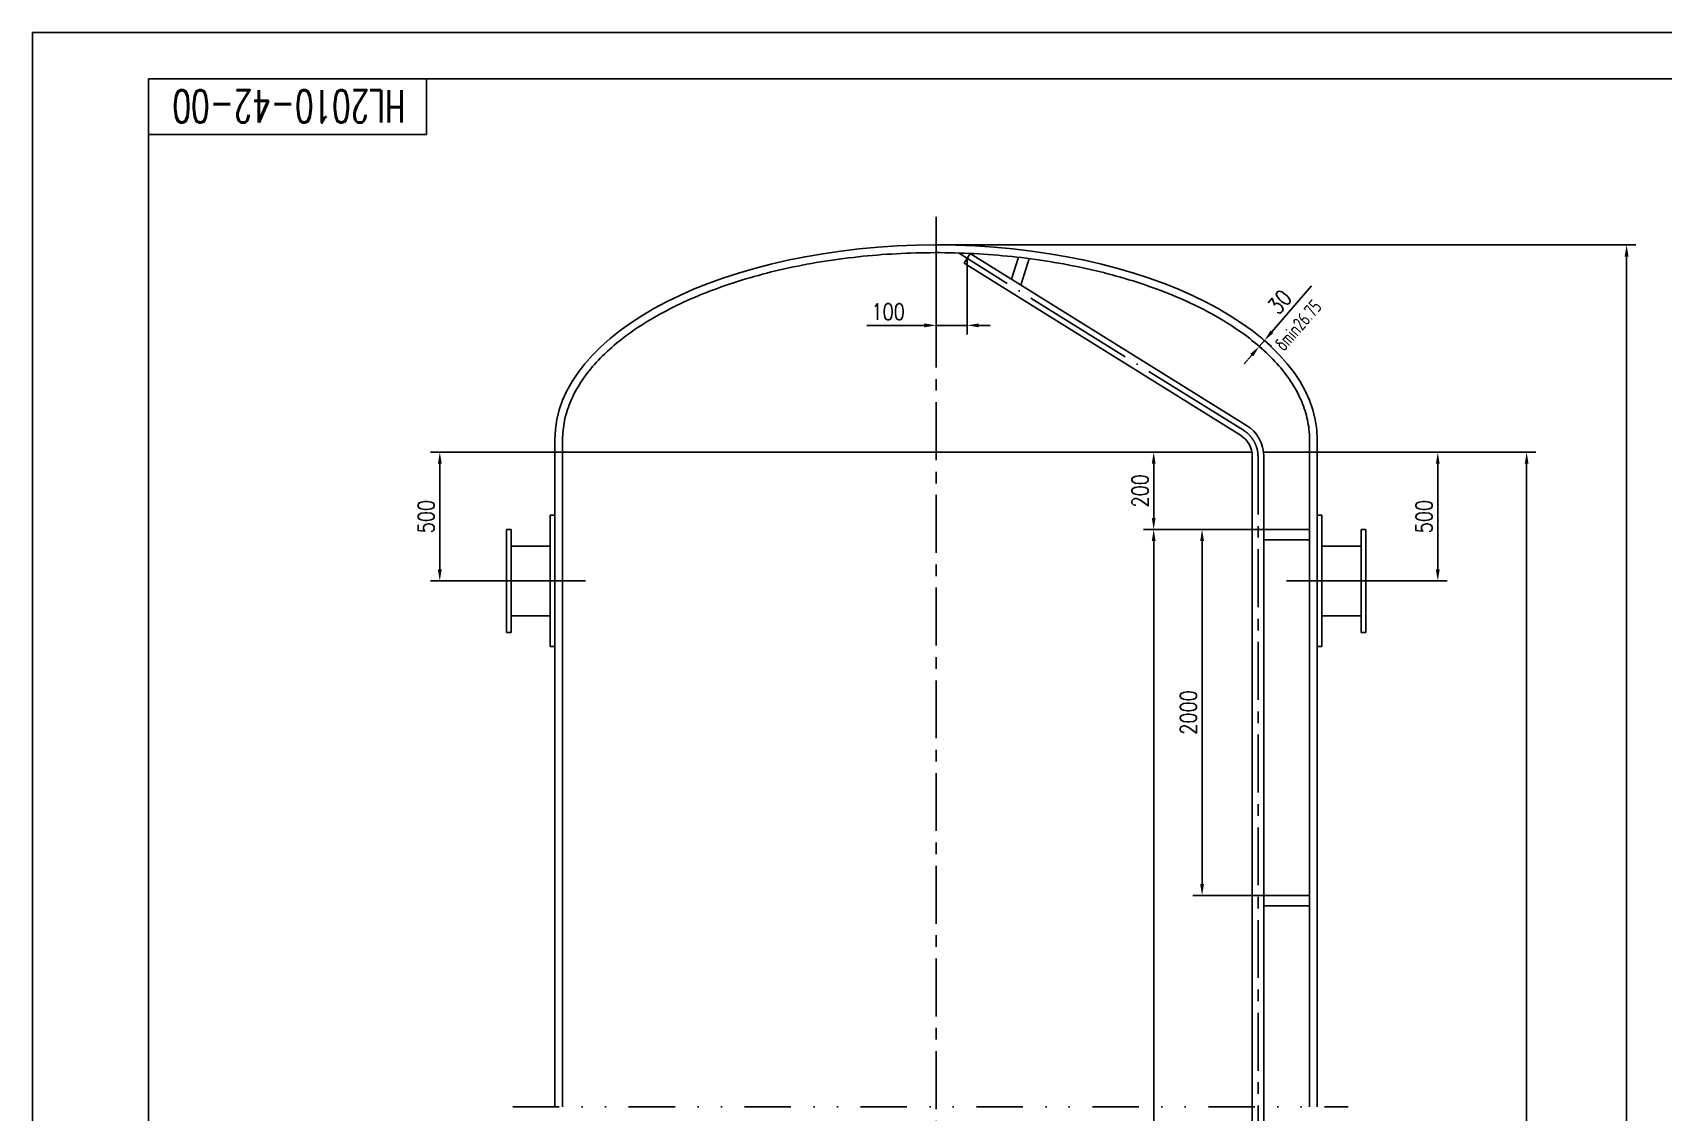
# Model space of a CAD drawing. Extents: x -450 to 13906, y -180 to 14958.
# Drawn here: x -450 to 5882, y 10765 to 14958 of the extents above; entities that cross this region are included whole.
import ezdxf
from ezdxf.enums import TextEntityAlignment as Align

# ---------------------------------------------------------------- set-up
doc = ezdxf.new("R2010")
doc.units = 0
doc.header["$LTSCALE"] = 180
for name, pattern in [('ACAD_ISO04W100', [30, 24, -3, 0, -3]), ('CENTER', [2, 1.25, -0.25, 0.25, -0.25]), ('DIVIDE', [1.25, 0.5, -0.25, 0, -0.25, 0, -0.25])]:
    doc.linetypes.add(name, pattern=pattern)
for name, color, linetype in [('1轮廓实线层', 7, 'Continuous'), ('2细线层', 4, 'Continuous'), ('3中心线层', 1, 'CENTER'), ('6文字层', 4, 'Continuous'), ('7标注层', 3, 'Continuous'), ('9双点划线层', 6, 'DIVIDE'), ('图框层', 7, 'Continuous'), ('点划线', 1, 'ACAD_ISO04W100')]:
    doc.layers.add(name, color=color, linetype=linetype)
doc.styles.add('PC_TEXTSTYLE', font='romans.shx', dxfattribs={"width": 0.667, "bigfont": 'hzfs.shx'})
doc.styles.add('TH_GBDIM', font='romans.shx', dxfattribs={"width": 0.8, "bigfont": 'hzfs.shx'})
doc.dimstyles.new('TH_GBDIM', dxfattribs={"dimscale": 18, "dimtxt": 3.5, "dimasz": 2.5, "dimexe": 2, "dimexo": 0, "dimgap": 1.2, "dimtad": 1, "dimdec": 1, "dimdsep": 46, "dimtxsty": 'TH_GBDIM', "dimcen": 2.5, "dimclrd": 3, "dimclre": 3, "dimclrt": 3, "dimadec": 0, "dimazin": 2, "dimtfac": 0.714286, "dimtdec": 1, "dimtmove": 0, "dimatfit": 3, "dimfxl": 0, "dimtolj": 1, "dimtzin": 0, "dimlwd": -1, "dimlwe": -1, "dimarcsym": 0})

# ---------------------------------------------------------------- blocks, each defined once
blk = doc.blocks.new('*D11')
at = {"layer": '7标注层', "color": 3}
for p, q in [((1577.9, 13328.5), (1095, 13328.5)), ((1131, 13283.5), (1131, 12873.5)), ((1291, 12828.5), (1095, 12828.5))]:
    blk.add_line(p, q, dxfattribs=at)
for points in [[(1123.5, 13283.5), (1138.5, 13283.5), (1131, 13328.5)], [(1123.5, 12873.5), (1138.5, 12873.5), (1131, 12828.5)]]:
    blk.add_solid(points, dxfattribs=at)
at = {"layer": 'Defpoints', "color": 0}
for p in [(1577.9, 13328.5), (1131, 12828.5), (1291, 12828.5)]:
    blk.add_point(p, dxfattribs=at)
at = {"layer": '7标注层', "color": 3, "insert": (1077.9, 13078.5), "char_height": 63, "attachment_point": 5, "rotation": 90, "style": 'TH_GBDIM'}
blk.add_mtext('\\A1;500', dxfattribs=at)
blk = doc.blocks.new('*D12')
at = {"layer": '7标注层', "color": 3}
for p, q in [((4537.9, 13328.5), (5041.9, 13328.5)), ((5005.9, 13283.5), (5005.9, 12873.5)), ((4824.9, 12828.5), (5041.9, 12828.5))]:
    blk.add_line(p, q, dxfattribs=at)
for points in [[(4998.4, 13283.5), (5013.4, 13283.5), (5005.9, 13328.5)], [(4998.4, 12873.5), (5013.4, 12873.5), (5005.9, 12828.5)]]:
    blk.add_solid(points, dxfattribs=at)
at = {"layer": 'Defpoints', "color": 0}
for p in [(4537.9, 13328.5), (4824.9, 12828.5), (5005.9, 12828.5)]:
    blk.add_point(p, dxfattribs=at)
at = {"layer": '7标注层', "color": 3, "insert": (4952.8, 13078.5), "char_height": 63, "attachment_point": 5, "rotation": 90, "style": 'TH_GBDIM'}
blk.add_mtext('\\A1;500', dxfattribs=at)
blk = doc.blocks.new('*D0')
at = {"layer": '7标注层', "color": 3}
for p, q in [((4951.4, 13328.5), (5386.9, 13328.5)), ((5350.9, 13283.5), (5350.9, 5641.1)), ((5021.3, 5596.1), (5386.9, 5596.1))]:
    blk.add_line(p, q, dxfattribs=at)
for points in [[(5343.4, 13283.5), (5358.4, 13283.5), (5350.9, 13328.5)], [(5343.4, 5641.1), (5358.4, 5641.1), (5350.9, 5596.1)]]:
    blk.add_solid(points, dxfattribs=at)
at = {"layer": 'Defpoints', "color": 0}
for p in [(4951.4, 13328.5), (5021.3, 5596.1), (5350.9, 5596.1)]:
    blk.add_point(p, dxfattribs=at)
at = {"layer": '7标注层', "color": 3, "insert": (5297.8, 9462.3), "char_height": 63, "attachment_point": 5, "rotation": 90, "style": 'TH_GBDIM'}
blk.add_mtext('\\A1;14000{}{}', dxfattribs=at)
blk = doc.blocks.new('*D14')
at = {"layer": '7标注层', "color": 3}
for p, q in [((3057.9, 14133.5), (5775, 14133.5)), ((5739, 4531.7), (5739, 14088.5)), ((5387.3, 4486.7), (5775, 4486.7))]:
    blk.add_line(p, q, dxfattribs=at)
for points in [[(5731.5, 14088.5), (5746.5, 14088.5), (5739, 14133.5)], [(5731.5, 4531.7), (5746.5, 4531.7), (5739, 4486.7)]]:
    blk.add_solid(points, dxfattribs=at)
at = {"layer": 'Defpoints', "color": 0}
for p in [(3057.9, 14133.5), (5739, 14133.5), (5387.3, 4486.7)]:
    blk.add_point(p, dxfattribs=at)
at = {"layer": '7标注层', "color": 3, "insert": (5685.9, 9494.5), "char_height": 63, "attachment_point": 5, "rotation": 90, "style": 'TH_GBDIM'}
blk.add_mtext('\\A1;~15905{}{}', dxfattribs=at)
blk = doc.blocks.new('*D15')
at = {"layer": '7标注层', "color": 3}
for p, q in [((4259.8, 13328.5), (3866.9, 13328.5)), ((3902.9, 13073.5), (3902.9, 13283.5)), ((4330.4, 13028.5), (3866.9, 13028.5))]:
    blk.add_line(p, q, dxfattribs=at)
for points in [[(3895.4, 13283.5), (3910.4, 13283.5), (3902.9, 13328.5)], [(3895.4, 13073.5), (3910.4, 13073.5), (3902.9, 13028.5)]]:
    blk.add_solid(points, dxfattribs=at)
at = {"layer": 'Defpoints', "color": 0}
for p in [(3902.9, 13328.5), (4259.8, 13328.5), (4330.4, 13028.5)]:
    blk.add_point(p, dxfattribs=at)
at = {"layer": '7标注层', "color": 3, "insert": (3849.8, 13178.5), "char_height": 63, "attachment_point": 5, "rotation": 90, "style": 'TH_GBDIM'}
blk.add_mtext('\\A1;200{}{}', dxfattribs=at)
blk = doc.blocks.new('*D16')
at = {"layer": '7标注层', "color": 3}
for p, q in [((4090.7, 13028.5), (4054.7, 13028.5)), ((4090.7, 12983.5), (4090.7, 11652.3)), ((4330.4, 11607.3), (4054.7, 11607.3))]:
    blk.add_line(p, q, dxfattribs=at)
for points in [[(4083.2, 12983.5), (4098.2, 12983.5), (4090.7, 13028.5)], [(4083.2, 11652.3), (4098.2, 11652.3), (4090.7, 11607.3)]]:
    blk.add_solid(points, dxfattribs=at)
at = {"layer": 'Defpoints', "color": 0}
for p in [(4090.7, 13028.5), (4090.7, 11607.3), (4330.4, 11607.3)]:
    blk.add_point(p, dxfattribs=at)
at = {"layer": '7标注层', "color": 3, "insert": (4037.6, 12317.9), "char_height": 63, "attachment_point": 5, "rotation": 90, "style": 'TH_GBDIM'}
blk.add_mtext('\\A1;2000{}{}', dxfattribs=at)
blk = doc.blocks.new('*D20')
at = {"layer": '7标注层', "color": 3}
for p, q in [((3178.3, 14081.3), (3178.3, 13785.2)), ((3057.9, 14018.9), (3057.9, 13785.2)), ((3012.9, 13821.2), (2788.9, 13821.2)), ((3178.3, 13821.2), (3057.9, 13821.2)), ((3223.3, 13821.2), (3268.3, 13821.2))]:
    blk.add_line(p, q, dxfattribs=at)
for points in [[(3012.9, 13828.7), (3012.9, 13813.7), (3057.9, 13821.2)], [(3223.3, 13828.7), (3223.3, 13813.7), (3178.3, 13821.2)]]:
    blk.add_solid(points, dxfattribs=at)
at = {"layer": 'Defpoints', "color": 0}
for p in [(3178.3, 14081.3), (3057.9, 14018.9), (3057.9, 13821.2)]:
    blk.add_point(p, dxfattribs=at)
at = {"layer": '7标注层', "color": 3, "insert": (2871.7, 13874.3), "char_height": 63, "attachment_point": 5, "style": 'TH_GBDIM'}
blk.add_mtext('\\A1;100{}{}', dxfattribs=at)
blk = doc.blocks.new('*D21')
at = {"layer": '7标注层', "color": 3}
for p, q in [((3863.6, 13028.5), (3938.9, 13028.5)), ((3902.9, 12983.5), (3902.9, 7622.9)), ((4330.4, 7577.9), (3866.9, 7577.9))]:
    blk.add_line(p, q, dxfattribs=at)
for points in [[(3895.4, 12983.5), (3910.4, 12983.5), (3902.9, 13028.5)], [(3895.4, 7622.9), (3910.4, 7622.9), (3902.9, 7577.9)]]:
    blk.add_solid(points, dxfattribs=at)
at = {"layer": 'Defpoints', "color": 0}
for p in [(3863.6, 13028.5), (3902.9, 7577.9), (4330.4, 7577.9)]:
    blk.add_point(p, dxfattribs=at)
at = {"layer": '7标注层', "color": 3, "insert": (3849.8, 10303.2), "char_height": 63, "attachment_point": 5, "rotation": 90, "style": 'TH_GBDIM'}
blk.add_mtext('\\A1;6X2000=10000{}{}', dxfattribs=at)
blk = doc.blocks.new('PC_TYDH_BLOCK')
at = {"layer": '2细线层', "linetype": 'Continuous'}
for p in [(60, 0), (0, -12)]:
    blk.add_line(p, (60, -12), dxfattribs=at)
at = {"layer": '6文字层', "style": 'PC_TEXTSTYLE', "width": 1.815486}
blk.add_attdef('图样代号', text='', height=7, rotation=180, dxfattribs=at).set_placement((58.24, -2.4), (2.35, -2.4), align=Align.FIT)

msp = doc.modelspace()

# ---------------------------------------------------------------- linework, layer by layer
at = {"layer": '1轮廓实线层', "ltscale": 10}
for p, q in [((3190.16, 14100.44), (3166.39, 14062.24)), ((4239.43, 13394.61), (3166.39, 14062.24)), ((4263.21, 13432.82), (3190.16, 14100.44)), ((3377.83, 14085.45), (3351.18, 14000.26)), ((3419.82, 14080.99), (3387.49, 13977.67)), ((1577.93, 13378.5), (1577.93, 10786.76)), ((1577.93, 13328.5), (1577.93, 13378.5)), ((1577.93, 13328.5), (1577.93, 13368.5)), ((1607.93, 13378.5), (1607.93, 10786.76)), ((1607.93, 13328.5), (1607.93, 13378.5)), ((4507.93, 13378.5), (4507.93, 10786.76)), ((4537.89, 13383.77), (4537.91, 10786.76)), ((1577.93, 13328.5), (4283.99, 13328.5)), ((1577.93, 13328.5), (1577.93, 10786.76)), ((1577.93, 13328.5), (4283.99, 13328.5)), ((1607.93, 13328.5), (1607.93, 10786.76)), ((4285.43, 13311.83), (4285.43, 6916.14)), ((4329.45, 13328.5), (4537.93, 13328.5)), ((4329.45, 13328.5), (4537.93, 13328.5)), ((4330.43, 13311.83), (4330.43, 6916.14)), ((1559.93, 13083.5), (1577.93, 13083.5)), ((1559.93, 13083.5), (1559.93, 12573.5)), ((1577.93, 13083.5), (1577.93, 12573.5)), ((4555.93, 13083.5), (4537.93, 13083.5)), ((4537.93, 13083.5), (4537.93, 12573.5)), ((4555.93, 13083.5), (4555.93, 12573.5)), ((1389.93, 13028.5), (1389.93, 12628.5)), ((1389.93, 13028.5), (1407.93, 13028.5)), ((1407.93, 13028.5), (1407.93, 12628.5)), ((4330.43, 13028.5), (4507.93, 13028.5)), ((4330.43, 12988.5), (4507.93, 12988.5)), ((4707.93, 13028.5), (4707.93, 12628.5)), ((4725.93, 13028.5), (4707.93, 13028.5)), ((4725.93, 13028.5), (4725.93, 12628.5)), ((1407.93, 12963.5), (1559.93, 12963.5)), ((4707.93, 12963.5), (4555.93, 12963.5)), ((1407.93, 12693.5), (1559.93, 12693.5)), ((4707.93, 12693.5), (4555.93, 12693.5)), ((1389.93, 12628.5), (1407.93, 12628.5)), ((4725.93, 12628.5), (4707.93, 12628.5)), ((1559.93, 12573.5), (1577.93, 12573.5)), ((4555.93, 12573.5), (4537.93, 12573.5)), ((4330.43, 11607.33), (4507.93, 11607.33)), ((4330.43, 11567.33), (4507.93, 11567.33))]:
    msp.add_line(p, q, dxfattribs=at)
for radius in [142.5, 97.5]:
    msp.add_arc((4187.93, 13311.83), radius, 0, 58.111015, dxfattribs=at)
at = {"layer": '1轮廓实线层', "ltscale": 10, "extrusion": (0, 0, -1)}
msp.add_ellipse((3057.93, 13378.5), major_axis=(1480, 0), ratio=0.5101351, start_param=3.1415927, end_param=6.2831853, dxfattribs=at)
at = {"layer": '1轮廓实线层', "ltscale": 10}
msp.add_open_spline([(1607.93, 13378.5), (1607.93, 13402.36), (1610.33, 13426.22), (1619.97, 13473.87), (1627.2, 13497.65), (1646.56, 13544.98), (1658.68, 13568.53), (1687.79, 13615.13), (1704.78, 13638.19), (1743.54, 13683.52), (1765.31, 13705.8), (1813.44, 13749.26), (1839.79, 13770.45), (1896.81, 13811.46), (1927.48, 13831.28), (1992.81, 13869.29), (2027.46, 13887.48), (2100.38, 13922.01), (2138.64, 13938.35), (2218.36, 13968.96), (2259.81, 13983.24), (2345.45, 14009.58), (2389.64, 14021.64), (2480.27, 14043.39), (2526.71, 14053.08), (2621.34, 14069.98), (2669.53, 14077.2), (2767.14, 14089.07), (2816.55, 14093.72), (2916.08, 14100.42), (2966.19, 14102.47), (3066.55, 14103.92), (3116.81, 14103.33), (3216.94, 14099.52), (3266.8, 14096.3), (3365.6, 14087.27), (3414.53, 14081.46), (3510.93, 14067.31), (3558.4, 14058.98), (3651.37, 14039.87), (3696.86, 14029.11), (3785.37, 14005.27), (3828.39, 13992.2), (3911.49, 13963.9), (3951.57, 13948.67), (4028.34, 13916.26), (4065.04, 13899.06), (4134.65, 13862.92), (4167.56, 13843.97), (4229.25, 13804.55), (4258.02, 13784.08), (4311.12, 13741.9), (4335.45, 13720.19), (4379.42, 13675.82), (4399.07, 13653.15), (4433.53, 13607.18), (4448.35, 13583.87), (4473.09, 13536.87), (4483.02, 13513.2), (4498.01, 13465.68), (4503.07, 13441.85), (4507.19, 13404.84), (4507.93, 13391.67), (4507.93, 13378.5)], degree=3, knots=[3.1415927, 3.1415927, 3.1415927, 3.1415927, 3.2444207, 3.2444207, 3.3472488, 3.3472488, 3.4500769, 3.4500769, 3.552905, 3.552905, 3.655733, 3.655733, 3.7585611, 3.7585611, 3.8613892, 3.8613892, 3.9642173, 3.9642173, 4.0670454, 4.0670454, 4.1698734, 4.1698734, 4.2727015, 4.2727015, 4.3755296, 4.3755296, 4.4783577, 4.4783577, 4.5811858, 4.5811858, 4.6840138, 4.6840138, 4.7868419, 4.7868419, 4.88967, 4.88967, 4.9924981, 4.9924981, 5.0953261, 5.0953261, 5.1981542, 5.1981542, 5.3009823, 5.3009823, 5.4038104, 5.4038104, 5.5066385, 5.5066385, 5.6094665, 5.6094665, 5.7122946, 5.7122946, 5.8151227, 5.8151227, 5.9179508, 5.9179508, 6.0207789, 6.0207789, 6.1236069, 6.1236069, 6.226435, 6.226435, 6.2831853, 6.2831853, 6.2831853, 6.2831853], dxfattribs=at)
at = {"layer": '2细线层'}
for p in [(-450, -180), (10242, 14958)]:
    msp.add_line(p, (-450, 14958), dxfattribs=at)
at = {"layer": '3中心线层'}
for p, q in [((3057.93, 14242.66), (3057.93, 9509.12)), ((4307.93, 13311.83), (4307.93, 6916.14))]:
    msp.add_line(p, q, dxfattribs=at)
at = {"layer": '7标注层', "color": 3}
for p, q in [((4362, 13796.22), (4515.9, 13974.24)), ((4312.95, 13739.49), (4332.57, 13762.18)), ((4332.57, 13762.18), (4359.8, 13738.64)), ((4283.52, 13705.44), (4254.09, 13671.4)), ((4312.95, 13739.49), (4340.18, 13715.94))]:
    msp.add_line(p, q, dxfattribs=at)
for points in [[(4356.32, 13801.13), (4367.67, 13791.32), (4332.57, 13762.18)], [(4277.84, 13710.35), (4289.19, 13700.54), (4312.95, 13739.49)]]:
    msp.add_solid(points, dxfattribs=at)
at = {"layer": '9双点划线层', "color": 6, "ltscale": 2}
msp.add_line((1414.09, 10786.76), (4657.76, 10786.76), dxfattribs=at)
at = {"layer": '图框层'}
for p in [(0, 0), (10062, 14778)]:
    msp.add_line(p, (0, 14778), dxfattribs=at)
at = {"layer": '点划线', "ltscale": 0.1}
msp.add_line((4251.32, 13413.72), (3144.78, 14102.18), dxfattribs=at)
at = {"layer": '点划线', "ltscale": 10}
for p, q in [((1290.96, 12828.5), (1697.27, 12828.5)), ((4824.89, 12828.5), (4418.58, 12828.5))]:
    msp.add_line(p, q, dxfattribs=at)
msp.add_arc((4187.93, 13311.83), 120, 0, 58.111015, dxfattribs=at)

# ---------------------------------------------------------------- block references
at = {"layer": '图框层'}
ref = msp.add_blockref('PC_TYDH_BLOCK', (0, 14778), dxfattribs=dict(at, xscale=18, yscale=18, zscale=18))
ref.add_attrib('图样代号', 'HL2010-42-00', dxfattribs={"layer": '6文字层', "height": 126, "rotation": 180, "style": 'PC_TEXTSTYLE', "width": 0.667}).set_placement((545.27, 14734.74), align=Align.CENTER)

# ---------------------------------------------------------------- texts
at = {"layer": '7标注层', "color": 3, "style": 'TH_GBDIM', "width": 0.7}
msp.add_text('δmin26.75', height=54, rotation=49.1553, dxfattribs=at).set_placement((4409.24, 13716.73))
at = {"layer": '7标注层', "color": 3, "insert": (4392.07, 13912.2), "char_height": 63, "attachment_point": 5, "rotation": 49.155323, "style": 'TH_GBDIM'}
msp.add_mtext('\\A1;30{}{}', dxfattribs=at)

# ---------------------------------------------------------------- dimensions: what is measured, and where the dimension line sits
at = {"layer": '7标注层'}
for base, p1, p2, text, picture, middle in [((5738.96, 14133.5), (5387.3, 4486.67), (3057.93, 14133.5), '~15905{}{}', '*D14', (5738.96, 9494.47)), ((3902.95, 7577.94), (3863.57, 13028.5), (4330.43, 7577.94), '6X2000=10000{}{}', '*D21', (3902.95, 10303.22))]:
    dim = msp.add_linear_dim(base=base, p1=p1, p2=p2, angle=90, text=text, dimstyle='TH_GBDIM', override={"dimgap": 1.2, "dimtad": 1, "dimjust": 0, "dimdec": 1, "dimlfac": 1, "dimse1": 0, "dimse2": 0, "dimsd1": 0, "dimsd2": 0}, dxfattribs=at)
    dim.commit()
    dim.dimension.update_dxf_attribs({"geometry": picture, "text_midpoint": middle, "dimtype": 160})
dim = msp.add_linear_dim(base=(3057.93, 13821.21), p1=(3178.28, 14081.34), p2=(3057.93, 14018.86), text='100{}{}', dimstyle='TH_GBDIM', override={"dimgap": 1.2, "dimtad": 1, "dimjust": 0, "dimdec": 1, "dimlfac": 1, "dimse1": 0, "dimse2": 0, "dimsd1": 0, "dimsd2": 0}, dxfattribs=at)
dim.commit()
dim.dimension.update_dxf_attribs({"geometry": '*D20', "text_midpoint": (2871.73, 13821.21), "dimtype": 160})
for base, p1, p2, text, picture, middle in [((1131.03, 12828.5), (1577.93, 13328.5), (1290.96, 12828.5), '500', '*D11', (1077.93, 13078.5)), ((3902.95, 13328.5), (4330.43, 13028.5), (4259.8, 13328.5), '200{}{}', '*D15', (3849.85, 13178.5)), ((5005.9, 12828.5), (4537.93, 13328.5), (4824.89, 12828.5), '500', '*D12', (4952.8, 13078.5)), ((5350.92, 5596.14), (4951.37, 13328.5), (5021.3, 5596.14), '14000{}{}', '*D0', (5297.82, 9462.32)), ((4090.72, 11607.33), (4090.72, 13028.5), (4330.43, 11607.33), '2000{}{}', '*D16', (4037.62, 12317.91))]:
    dim = msp.add_linear_dim(base=base, p1=p1, p2=p2, angle=90, text=text, dimstyle='TH_GBDIM', override={"dimgap": 1.2, "dimtad": 1, "dimjust": 0, "dimdec": 1, "dimlfac": 1, "dimse1": 0, "dimse2": 0, "dimsd1": 0, "dimsd2": 0}, dxfattribs=at)
    dim.commit()
    dim.dimension.update_dxf_attribs({"geometry": picture, "text_midpoint": middle})

doc.saveas('drawing.dxf')
